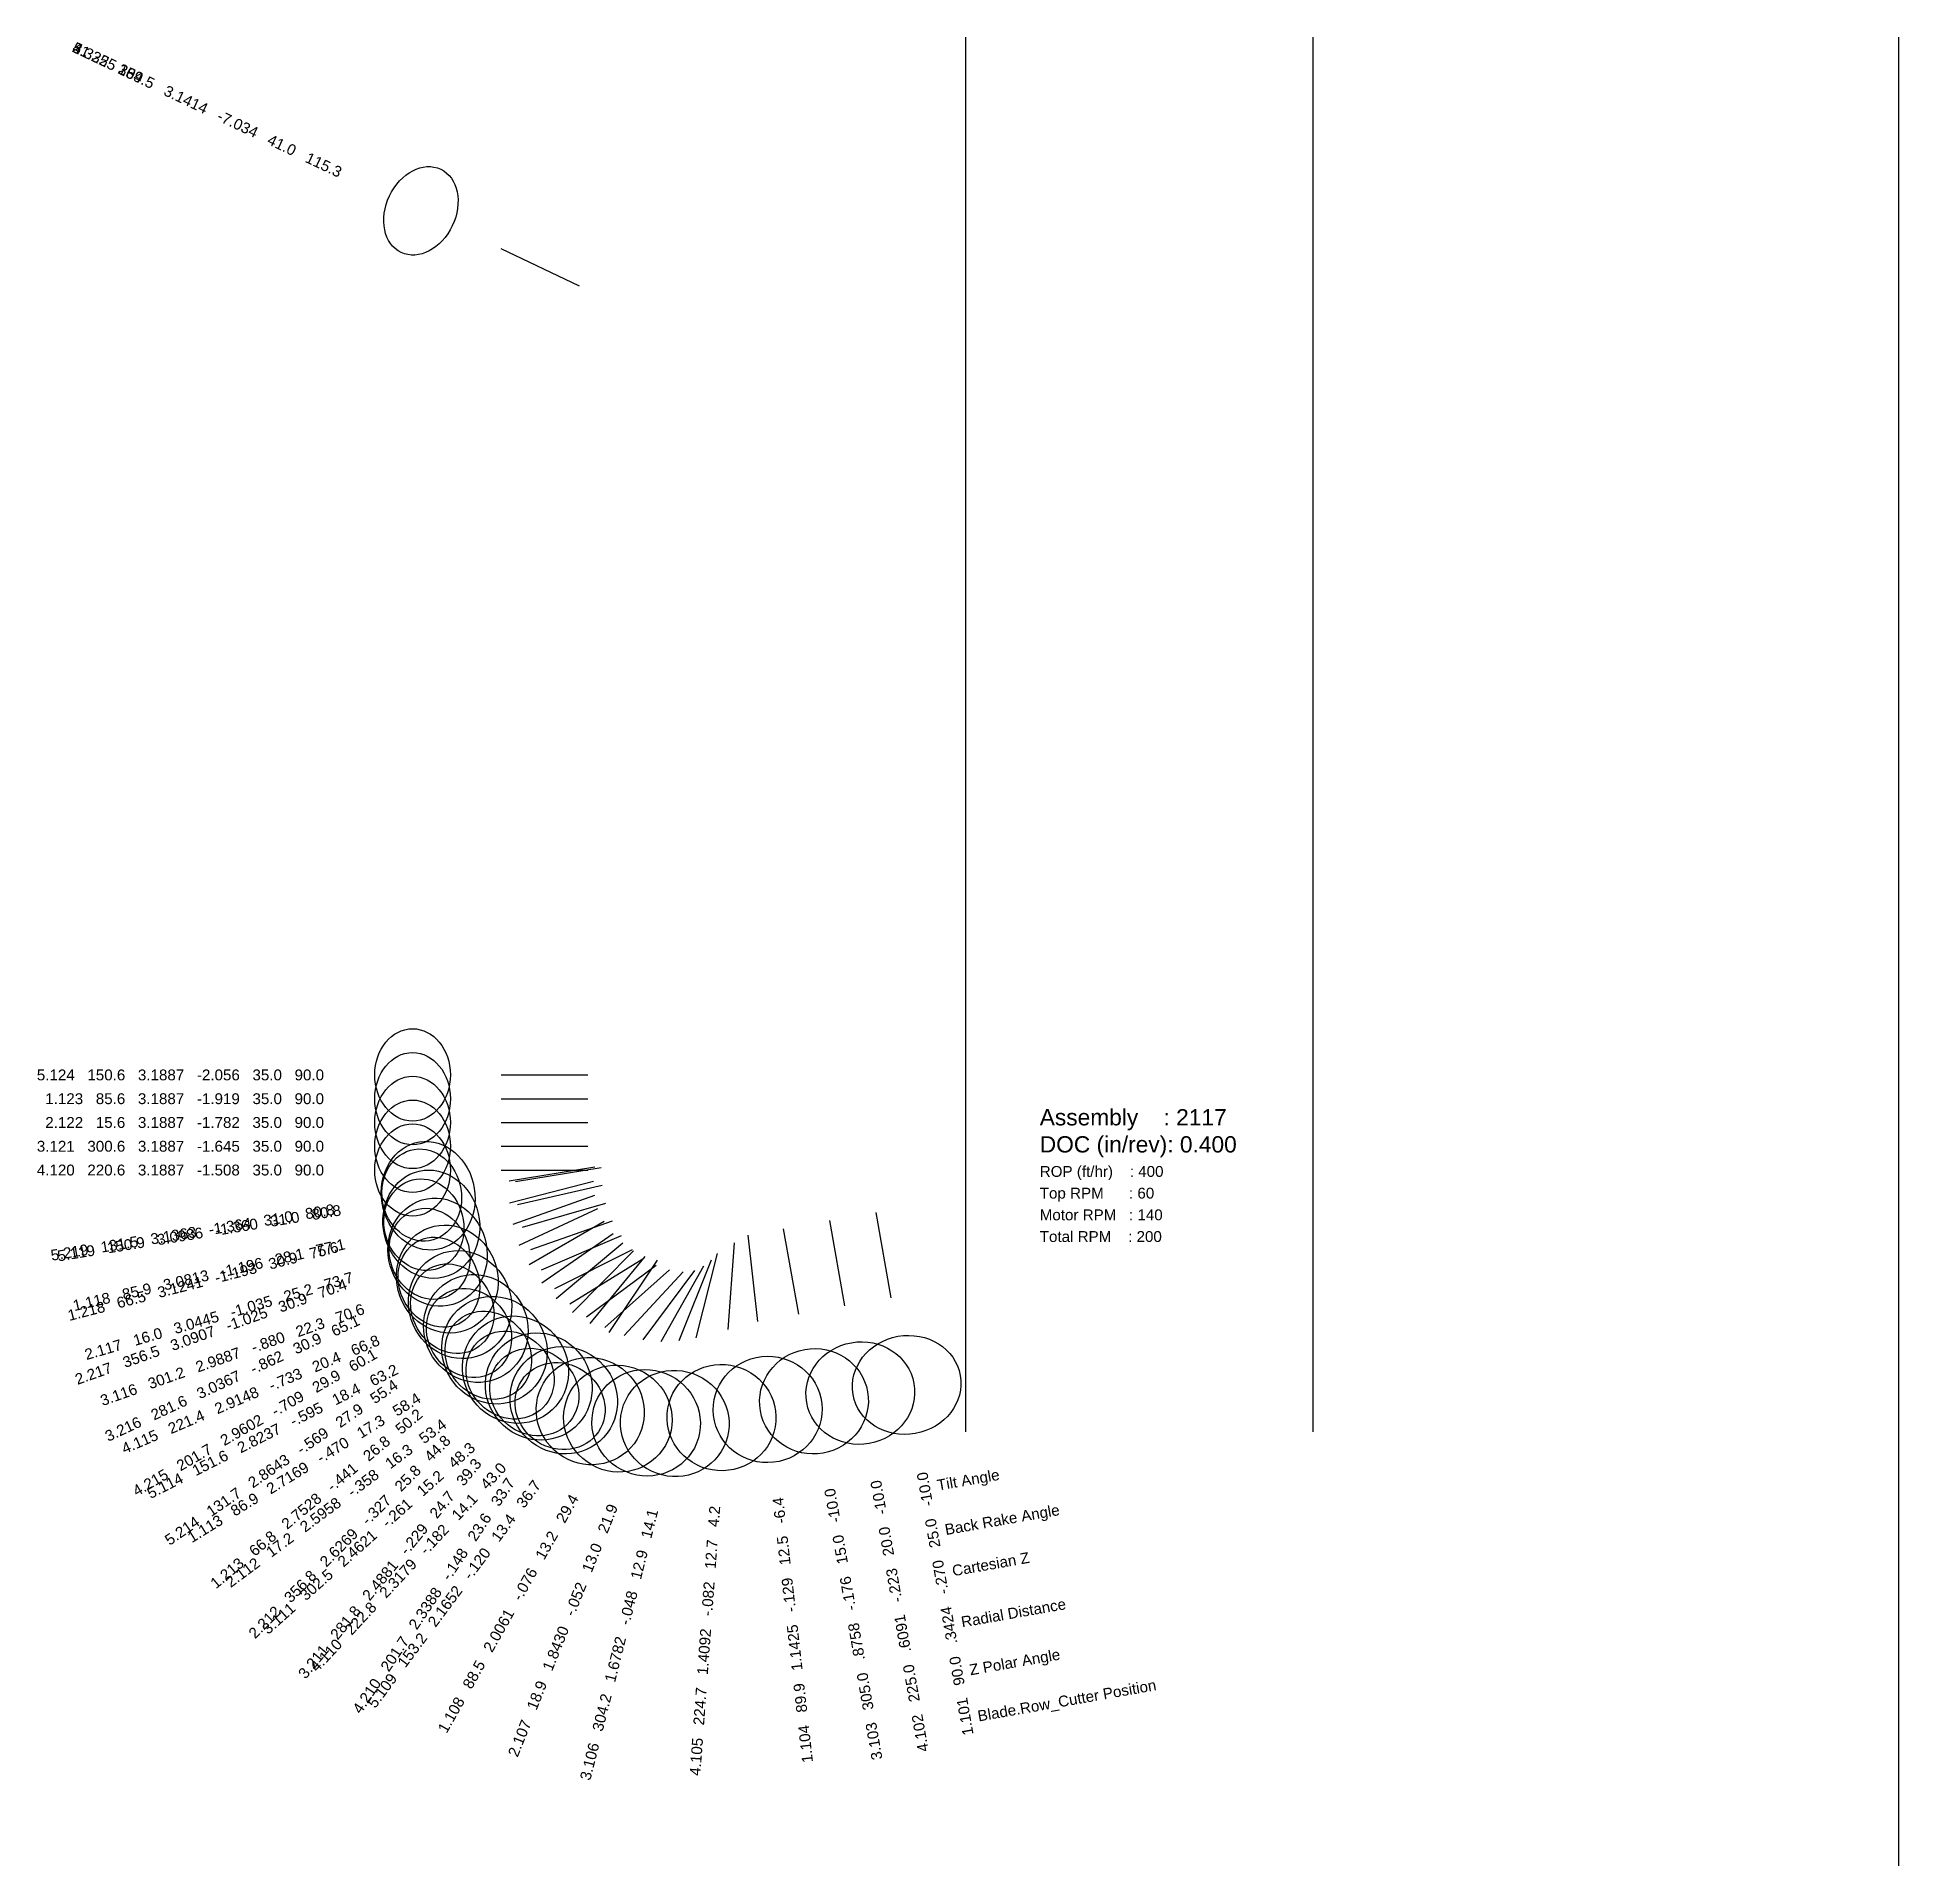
# Model space of a CAD drawing. Header units: inches. Extents: x -7.4 to 3.4, y -2.5 to 8.
import ezdxf
from ezdxf.enums import TextEntityAlignment as Align

# ---------------------------------------------------------------- set-up
doc = ezdxf.new("R2010")
doc.units = ezdxf.units.IN
doc.header["$MEASUREMENT"] = 0
for name, color, linetype, true_color in [('Blade_1', 30, 'Continuous', 0xff7f00), ('Blade_2', 7, 'Continuous', 0xcccc00), ('Blade_3', 7, 'Continuous', 0x00cc00), ('Blade_4', 7, 'Continuous', 0x00cccc), ('Blade_5', 7, 'Continuous', 0x0066cc)]:
    doc.layers.add(name, color=color, linetype=linetype, true_color=true_color)
doc.styles.get("Standard").update_dxf_attribs({"font": 'arial.ttf'})

msp = doc.modelspace()

# ---------------------------------------------------------------- linework, layer by layer
for p, q in [((-2, 0), (-2, 8.034)), ((0, 0), (0, 8.034)), ((3.375, -2.5), (3.375, 8.034))]:
    msp.add_line(p, q)
at = {"layer": 'Blade_1'}
for p, q in [((-4.68, 6.816), (-4.229, 6.602)), ((-4.679, 1.919), (-4.179, 1.919)), ((-4.63, 1.319), (-4.146, 1.443)), ((-4.584, 1.31), (-4.097, 1.421)), ((-2.431, 0.772), (-2.518, 1.264)), ((-4.361, 0.767), (-3.977, 1.088)), ((-3.2, 0.635), (-3.256, 1.132)), ((-4.283, 0.737), (-3.857, 1)), ((-3.756, 0.521), (-3.511, 0.956))]:
    msp.add_line(p, q, dxfattribs=at)
for centre, major_axis, ratio in [((-5.141, 7.034), (-0.114, -0.24), 0.754511), ((-5.189, 1.919), (0, -0.266), 0.819173), ((-5.081, 1.196), (0.07, -0.306), 0.882484), ((-5.124, 1.193), (0.066, -0.258), 0.857519), ((-4.717, 0.47), (0.165, -0.267), 0.954459), ((-4.753, 0.441), (0.17, -0.204), 0.892481), ((-2.342, 0.27), (0.309, 0.055), 0.906369), ((-3.143, 0.129), (0.312, 0.035), 0.976115), ((-4.006, 0.076), (0.274, -0.154), 0.973567)]:
    msp.add_ellipse(centre, major_axis=major_axis, ratio=ratio, dxfattribs=at)
at = {"layer": 'Blade_2'}
for p, q in [((-4.68, 6.816), (-4.229, 6.602)), ((-4.679, 1.782), (-4.179, 1.782)), ((-4.61, 1.196), (-4.139, 1.363)), ((-4.555, 1.178), (-4.075, 1.318)), ((-4.267, 0.688), (-3.915, 1.043)), ((-3.653, 0.526), (-3.467, 0.99)), ((-4.186, 0.662), (-3.785, 0.96))]:
    msp.add_line(p, q, dxfattribs=at)
for centre, major_axis, ratio in [((-5.141, 7.034), (-0.114, -0.24), 0.754511), ((-5.189, 1.782), (0, -0.266), 0.819173), ((-5.045, 1.035), (0.088, -0.301), 0.905096), ((-5.091, 1.025), (0.089, -0.251), 0.857895), ((-4.596, 0.358), (0.187, -0.252), 0.959873), ((-4.627, 0.327), (0.189, -0.188), 0.900752), ((-3.843, 0.052), (0.291, -0.117), 0.974204)]:
    msp.add_ellipse(centre, major_axis=major_axis, ratio=ratio, dxfattribs=at)
at = {"layer": 'Blade_3'}
for p, q in [((-4.68, 6.816), (-4.229, 6.602)), ((-4.679, 1.645), (-4.179, 1.645)), ((-4.574, 1.076), (-4.121, 1.287)), ((-4.508, 1.05), (-4.036, 1.216)), ((-2.964, 0.678), (-3.051, 1.17)), ((-4.165, 0.623), (-3.848, 1.01)), ((-3.554, 0.542), (-3.431, 1.027)), ((-4.082, 0.601), (-3.708, 0.934))]:
    msp.add_line(p, q, dxfattribs=at)
for centre, major_axis, ratio in [((-5.141, 7.034), (-0.114, -0.24), 0.754511), ((-5.189, 1.645), (0, -0.266), 0.819173), ((-4.989, 0.88), (0.104, -0.296), 0.925159), ((-5.037, 0.862), (0.112, -0.241), 0.858271), ((-4.462, 0.261), (0.209, -0.234), 0.964968), ((-4.488, 0.229), (0.206, -0.169), 0.908647), ((-2.876, 0.176), (0.309, 0.055), 0.965924), ((-3.678, 0.048), (0.304, -0.077), 0.974841)]:
    msp.add_ellipse(centre, major_axis=major_axis, ratio=ratio, dxfattribs=at)
at = {"layer": 'Blade_4'}
for p, q in [((-4.68, 6.816), (-4.229, 6.602)), ((-4.679, 1.508), (-4.179, 1.508)), ((-4.518, 0.964), (-4.085, 1.213)), ((-2.698, 0.725), (-2.784, 1.217)), ((-4.446, 0.933), (-3.986, 1.13)), ((-3.371, 0.59), (-3.334, 1.089)), ((-4.056, 0.572), (-3.778, 0.988)), ((-3.97, 0.555), (-3.629, 0.921))]:
    msp.add_line(p, q, dxfattribs=at)
for centre, major_axis, ratio in [((-5.141, 7.034), (-0.114, -0.24), 0.754511), ((-5.189, 1.508), (0, -0.266), 0.819173), ((-4.915, 0.733), (0.123, -0.289), 0.93758), ((-4.96, 0.709), (0.133, -0.231), 0.867293), ((-2.609, 0.223), (0.309, 0.055), 0.939809), ((-4.318, 0.182), (0.23, -0.214), 0.970064), ((-4.339, 0.148), (0.221, -0.148), 0.916165), ((-3.409, 0.082), (0.313, -0.023), 0.975796)]:
    msp.add_ellipse(centre, major_axis=major_axis, ratio=ratio, dxfattribs=at)
at = {"layer": 'Blade_5'}
for p, q in [((-4.68, 6.816), (-4.229, 6.602)), ((-4.679, 2.056), (-4.179, 2.056)), ((-4.633, 1.446), (-4.139, 1.526)), ((-4.595, 1.442), (-4.102, 1.522)), ((-4.444, 0.859), (-4.033, 1.142)), ((-4.369, 0.825), (-3.922, 1.051)), ((-3.861, 0.529), (-3.562, 0.93))]:
    msp.add_line(p, q, dxfattribs=at)
for centre, major_axis, ratio in [((-5.141, 7.034), (-0.114, -0.24), 0.754511), ((-5.189, 2.056), (0, -0.266), 0.819173), ((-5.099, 1.36), (0.05, -0.31), 0.857643), ((-5.136, 1.364), (0.043, -0.263), 0.857519), ((-4.824, 0.595), (0.142, -0.28), 0.949045), ((-4.864, 0.569), (0.151, -0.219), 0.884211), ((-4.165, 0.119), (0.252, -0.188), 0.972611)]:
    msp.add_ellipse(centre, major_axis=major_axis, ratio=ratio, dxfattribs=at)

# ---------------------------------------------------------------- texts
for s, height, p in [('Assembly    : 2117', 0.09375, (-1.575, 1.812)), ('DOC (in/rev): 0.400', 0.09375, (-1.575, 1.656)), ('ROP (ft/hr)    : 400', 0.0625, (-1.575, 1.5)), ('Top RPM      : 60', 0.0625, (-1.575, 1.375)), ('Motor RPM   : 140', 0.0625, (-1.575, 1.25)), ('Total RPM    : 200', 0.0625, (-1.575, 1.125))]:
    msp.add_text(s, height=height).set_placement(p, align=Align.MIDDLE_LEFT)
for s, p in [('   Tilt Angle', (-2.238, -0.321)), ('   Back Rake Angle', (-2.193, -0.577)), ('   Cartesian Z', (-2.151, -0.814)), ('   Radial Distance', (-2.099, -1.109)), ('   Z Polar Angle', (-2.051, -1.385)), ('   Blade.Row_Cutter Position', (-2.004, -1.651))]:
    msp.add_text(s, height=0.0625, rotation=10).set_placement(p, align=Align.MIDDLE_LEFT)
at = {"layer": 'Blade_1'}
for s, rotation, p in [('1.325   69.5   3.1414   -7.034   41.0   115.3', 334.6602, (-5.602, 7.252)), ('1.218   66.5   3.1241   -1.193   30.9   75.6', 14.3515, (-5.618, 1.067)), ('1.118   85.9   3.0813   -1.196   28.1   77.1', 12.8547, (-5.579, 1.083)), ('1.113   86.9   2.7169   -.470   17.3   58.4', 31.6466, (-5.151, 0.202)), ('1.213   66.8   2.7528   -.441   26.8   50.2', 39.811, (-5.145, 0.114)), ('1.101   90.0   .3424   -.270   25.0   -10.0', 100, (-2.254, -0.233)), ('1.108   88.5   2.0061   -.076   13.2   29.4', 60.6342, (-4.256, -0.368)), ('1.104   89.9   1.1425   -.129   12.5   -6.4', 96.4445, (-3.085, -0.378))]:
    msp.add_text(s, height=0.0625, rotation=rotation, dxfattribs=at).set_placement(p, align=Align.MIDDLE_RIGHT)
msp.add_text('1.123   85.6   3.1887   -1.919   35.0   90.0', height=0.0625, dxfattribs=at).set_placement((-5.699, 1.919), align=Align.MIDDLE_RIGHT)
at = {"layer": 'Blade_2'}
for s, rotation, p in [('2.325   359.5   3.1414   -7.034   41.0   115.3', 334.6602, (-5.602, 7.252)), ('2.217   356.5   3.0907   -1.025   30.9   70.4', 19.576, (-5.571, 0.854)), ('2.117   16.0   3.0445   -1.035   25.2   73.7', 16.2651, (-5.534, 0.893)), ('2.112   17.2   2.5958   -.358   16.3   53.4', 36.616, (-5.005, 0.054)), ('2.212   356.8   2.6269   -.327   25.8   44.8', 45.1677, (-4.986, -0.035)), ('2.107   18.9   1.8430   -.052   13.0   21.9', 68.146, (-4.033, -0.421))]:
    msp.add_text(s, height=0.0625, rotation=rotation, dxfattribs=at).set_placement(p, align=Align.MIDDLE_RIGHT)
msp.add_text('2.122   15.6   3.1887   -1.782   35.0   90.0', height=0.0625, dxfattribs=at).set_placement((-5.699, 1.782), align=Align.MIDDLE_RIGHT)
at = {"layer": 'Blade_3'}
for s, rotation, p in [('3.325   284.5   3.1414   -7.034   41.0   115.3', 334.6602, (-5.602, 7.252)), ('3.116   301.2   2.9887   -.880   22.3   70.6', 19.3937, (-5.47, 0.711)), ('3.216   281.6   3.0367   -.862   30.9   65.1', 24.9175, (-5.499, 0.647)), ('3.111   302.5   2.4621   -.261   15.2   48.3', 41.7366, (-4.843, -0.078)), ('3.211   281.8   2.4881   -.229   24.7   39.3', 50.6565, (-4.811, -0.166)), ('3.103   305.0   .8758   -.176   15.0   -10.0', 100, (-2.787, -0.327)), ('3.106   304.2   1.6782   -.048   12.9   14.1', 75.8572, (-3.803, -0.447))]:
    msp.add_text(s, height=0.0625, rotation=rotation, dxfattribs=at).set_placement(p, align=Align.MIDDLE_RIGHT)
msp.add_text('3.121   300.6   3.1887   -1.645   35.0   90.0', height=0.0625, dxfattribs=at).set_placement((-5.699, 1.645), align=Align.MIDDLE_RIGHT)
at = {"layer": 'Blade_4'}
for s, rotation, p in [('4.325   204.5   3.1414   -7.034   41.0   115.3', 334.6602, (-5.602, 7.252)), ('4.115   221.4   2.9148   -.733   20.4   66.8', 23.1588, (-5.384, 0.532)), ('4.215   201.7   2.9602   -.709   29.9   60.1', 29.9355, (-5.402, 0.455)), ('4.110   222.8   2.3179   -.182   14.1   43.0', 47.0293, (-4.666, -0.192)), ('4.210   201.7   2.3388   -.148   23.6   33.7', 56.2861, (-4.622, -0.276)), ('4.102   225.0   .6091   -.223   20.0   -10.0', 100, (-2.521, -0.28)), ('4.105   224.7   1.4092   -.082   12.7   4.2', 85.7568, (-3.447, -0.427))]:
    msp.add_text(s, height=0.0625, rotation=rotation, dxfattribs=at).set_placement(p, align=Align.MIDDLE_RIGHT)
msp.add_text('4.120   220.6   3.1887   -1.508   35.0   90.0', height=0.0625, dxfattribs=at).set_placement((-5.699, 1.508), align=Align.MIDDLE_RIGHT)
at = {"layer": 'Blade_5'}
for s, rotation, p in [('5.325   134.5   3.1414   -7.034   41.0   115.3', 334.6602, (-5.602, 7.252)), ('5.219   131.5   3.1363   -1.364   31.0   80.8', 9.2463, (-5.64, 1.282)), ('5.119   150.9   3.0986   -1.360   31.0   80.8', 9.2463, (-5.602, 1.278)), ('5.114   151.6   2.8237   -.595   18.4   63.2', 26.8142, (-5.279, 0.365)), ('5.214   131.7   2.8643   -.569   27.9   55.4', 34.5795, (-5.284, 0.28)), ('5.109   153.2   2.1652   -.120   13.4   36.7', 53.3259, (-4.47, -0.29))]:
    msp.add_text(s, height=0.0625, rotation=rotation, dxfattribs=at).set_placement(p, align=Align.MIDDLE_RIGHT)
msp.add_text('5.124   150.6   3.1887   -2.056   35.0   90.0', height=0.0625, dxfattribs=at).set_placement((-5.699, 2.056), align=Align.MIDDLE_RIGHT)

doc.saveas('drawing.dxf')
